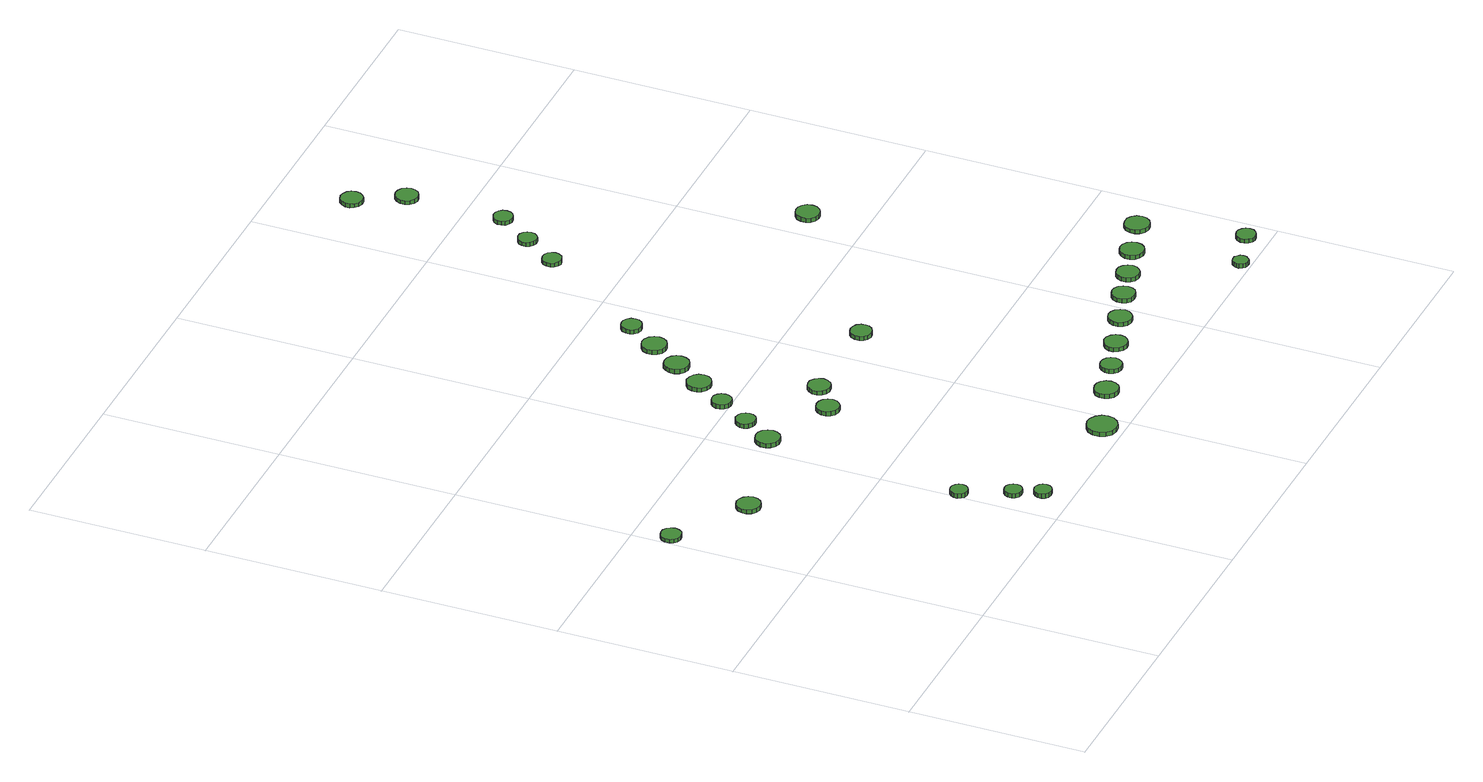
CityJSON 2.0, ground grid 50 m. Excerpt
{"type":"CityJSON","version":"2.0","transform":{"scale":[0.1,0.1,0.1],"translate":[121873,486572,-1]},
"CityObjects":{
"tree1":{"type":"SolitaryVegetationObject","attributes":{"function":"something"},"geometry":[{"type":"MultiSurface","lod":"1","boundaries":[[[0,1,2,3,4,5,6,7,8,9,10,11,12,13,14]],[[15,16,17,18,19,20,21,22,23,24,25,26,27,28,29]],[[0,29,28,1]],[[1,28,27,2]],[[2,27,26,3]],[[3,26,25,4]],[[4,25,24,5]],[[5,24,23,6]],[[6,23,22,7]],[[7,22,21,8]],[[8,21,20,9]],[[9,20,19,10]],[[10,19,18,11]],[[11,18,17,12]],[[12,17,16,13]],[[13,16,15,14]],[[14,15,29,0]]]}]},
"tree2":{"type":"SolitaryVegetationObject","attributes":{"function":"something"},"geometry":[{"type":"MultiSurface","lod":"1","boundaries":[[[30,31,32,33,34,35,36,37,38,39,40,41,42,43,44]],[[45,46,47,48,49,50,51,52,53,54,55,56,57,58,59]],[[30,59,58,31]],[[31,58,57,32]],[[32,57,56,33]],[[33,56,55,34]],[[34,55,54,35]],[[35,54,53,36]],[[36,53,52,37]],[[37,52,51,38]],[[38,51,50,39]],[[39,50,49,40]],[[40,49,48,41]],[[41,48,47,42]],[[42,47,46,43]],[[43,46,45,44]],[[44,45,59,30]]]}]},
"tree3":{"type":"SolitaryVegetationObject","attributes":{"function":"something"},"geometry":[{"type":"MultiSurface","lod":"1","boundaries":[[[60,61,62,63,64,65,66,67,68,69,70,71,72,73,74]],[[75,76,77,78,79,80,81,82,83,84,85,86,87,88,89]],[[60,89,88,61]],[[61,88,87,62]],[[62,87,86,63]],[[63,86,85,64]],[[64,85,84,65]],[[65,84,83,66]],[[66,83,82,67]],[[67,82,81,68]],[[68,81,80,69]],[[69,80,79,70]],[[70,79,78,71]],[[71,78,77,72]],[[72,77,76,73]],[[73,76,75,74]],[[74,75,89,60]]]}]},
"tree4":{"type":"SolitaryVegetationObject","attributes":{"function":"something"},"geometry":[{"type":"MultiSurface","lod":"1","boundaries":[[[90,91,92,93,94,95,96,97,98,99,100,101,102,103,104]],[[105,106,107,108,109,110,111,112,113,114,115,116,117,118,119]],[[90,119,118,91]],[[91,118,117,92]],[[92,117,116,93]],[[93,116,115,94]],[[94,115,114,95]],[[95,114,113,96]],[[96,113,112,97]],[[97,112,111,98]],[[98,111,110,99]],[[99,110,109,100]],[[100,109,108,101]],[[101,108,107,102]],[[102,107,106,103]],[[103,106,105,104]],[[104,105,119,90]]]}]},
"tree5":{"type":"SolitaryVegetationObject","attributes":{"function":"something"},"geometry":[{"type":"MultiSurface","lod":"1","boundaries":[[[120,121,122,123,124,125,126,127,128,129,130,131,132,133,134]],[[135,136,137,138,139,140,141,142,143,144,145,146,147,148,149]],[[120,149,148,121]],[[121,148,147,122]],[[122,147,146,123]],[[123,146,145,124]],[[124,145,144,125]],[[125,144,143,126]],[[126,143,142,127]],[[127,142,141,128]],[[128,141,140,129]],[[129,140,139,130]],[[130,139,138,131]],[[131,138,137,132]],[[132,137,136,133]],[[133,136,135,134]],[[134,135,149,120]]]}]},
"tree6":{"type":"SolitaryVegetationObject","attributes":{"function":"something"},"geometry":[{"type":"MultiSurface","lod":"1","boundaries":[[[150,151,152,153,154,155,156,157,158,159,160,161,162,163,164]],[[165,166,167,168,169,170,171,172,173,174,175,176,177,178,179]],[[150,179,178,151]],[[151,178,177,152]],[[152,177,176,153]],[[153,176,175,154]],[[154,175,174,155]],[[155,174,173,156]],[[156,173,172,157]],[[157,172,171,158]],[[158,171,170,159]],[[159,170,169,160]],[[160,169,168,161]],[[161,168,167,162]],[[162,167,166,163]],[[163,166,165,164]],[[164,165,179,150]]]}]},
"tree7":{"type":"SolitaryVegetationObject","attributes":{"function":"something"},"geometry":[{"type":"MultiSurface","lod":"1","boundaries":[[[180,181,182,183,184,185,186,187,188,189,190,191,192,193,194]],[[195,196,197,198,199,200,201,202,203,204,205,206,207,208,209]],[[180,209,208,181]],[[181,208,207,182]],[[182,207,206,183]],[[183,206,205,184]],[[184,205,204,185]],[[185,204,203,186]],[[186,203,202,187]],[[187,202,201,188]],[[188,201,200,189]],[[189,200,199,190]],[[190,199,198,191]],[[191,198,197,192]],[[192,197,196,193]],[[193,196,195,194]],[[194,195,209,180]]]}]},
"tree8":{"type":"SolitaryVegetationObject","attributes":{"function":"something"},"geometry":[{"type":"MultiSurface","lod":"1","boundaries":[[[210,211,212,213,214,215,216,217,218,219,220,221,222,223,224]],[[225,226,227,228,229,230,231,232,233,234,235,236,237,238,239]],[[210,239,238,211]],[[211,238,237,212]],[[212,237,236,213]],[[213,236,235,214]],[[214,235,234,215]],[[215,234,233,216]],[[216,233,232,217]],[[217,232,231,218]],[[218,231,230,219]],[[219,230,229,220]],[[220,229,228,221]],[[221,228,227,222]],[[222,227,226,223]],[[223,226,225,224]],[[224,225,239,210]]]}]},
"tree9":{"type":"SolitaryVegetationObject","attributes":{"function":"something"},"geometry":[{"type":"MultiSurface","lod":"1","boundaries":[[[240,241,242,243,244,245,246,247,248,249,250,251,252,253,254]],[[255,256,257,258,259,260,261,262,263,264,265,266,267,268,269]],[[240,269,268,241]],[[241,268,267,242]],[[242,267,266,243]],[[243,266,265,244]],[[244,265,264,245]],[[245,264,263,246]],[[246,263,262,247]],[[247,262,261,248]],[[248,261,260,249]],[[249,260,259,250]],[[250,259,258,251]],[[251,258,257,252]],[[252,257,256,253]],[[253,256,255,254]],[[254,255,269,240]]]}]},
"tree10":{"type":"SolitaryVegetationObject","attributes":{"function":"something"},"geometry":[{"type":"MultiSurface","lod":"1","boundaries":[[[270,271,272,273,274,275,276,277,278,279,280,281,282,283,284]],[[285,286,287,288,289,290,291,292,293,294,295,296,297,298,299]],[[270,299,298,271]],[[271,298,297,272]],[[272,297,296,273]],[[273,296,295,274]],[[274,295,294,275]],[[275,294,293,276]],[[276,293,292,277]],[[277,292,291,278]],[[278,291,290,279]],[[279,290,289,280]],[[280,289,288,281]],[[281,288,287,282]],[[282,287,286,283]],[[283,286,285,284]],[[284,285,299,270]]]}]},
"tree11":{"type":"SolitaryVegetationObject","attributes":{"function":"something"},"geometry":[{"type":"MultiSurface","lod":"1","boundaries":[[[300,301,302,303,304,305,306,307,308,309,310,311,312,313,314]],[[315,316,317,318,319,320,321,322,323,324,325,326,327,328,329]],[[300,329,328,301]],[[301,328,327,302]],[[302,327,326,303]],[[303,326,325,304]],[[304,325,324,305]],[[305,324,323,306]],[[306,323,322,307]],[[307,322,321,308]],[[308,321,320,309]],[[309,320,319,310]],[[310,319,318,311]],[[311,318,317,312]],[[312,317,316,313]],[[313,316,315,314]],[[314,315,329,300]]]}]},
"tree12":{"type":"SolitaryVegetationObject","attributes":{"function":"something"},"geometry":[{"type":"MultiSurface","lod":"1","boundaries":[[[330,331,332,333,334,335,336,337,338,339,340,341,342,343,344]],[[345,346,347,348,349,350,351,352,353,354,355,356,357,358,359]],[[330,359,358,331]],[[331,358,357,332]],[[332,357,356,333]],[[333,356,355,334]],[[334,355,354,335]],[[335,354,353,336]],[[336,353,352,337]],[[337,352,351,338]],[[338,351,350,339]],[[339,350,349,340]],[[340,349,348,341]],[[341,348,347,342]],[[342,347,346,343]],[[343,346,345,344]],[[344,345,359,330]]]}]},
"tree13":{"type":"SolitaryVegetationObject","attributes":{"function":"something"},"geometry":[{"type":"MultiSurface","lod":"1","boundaries":[[[360,361,362,363,364,365,366,367,368,369,370,371,372,373,374]],[[375,376,377,378,379,380,381,382,383,384,385,386,387,388,389]],[[360,389,388,361]],[[361,388,387,362]],[[362,387,386,363]],[[363,386,385,364]],[[364,385,384,365]],[[365,384,383,366]],[[366,383,382,367]],[[367,382,381,368]],[[368,381,380,369]],[[369,380,379,370]],[[370,379,378,371]],[[371,378,377,372]],[[372,377,376,373]],[[373,376,375,374]],[[374,375,389,360]]]}]},
"tree14":{"type":"SolitaryVegetationObject","attributes":{"function":"something"},"geometry":[{"type":"MultiSurface","lod":"1","boundaries":[[[390,391,392,393,394,395,396,397,398,399,400,401,402,403,404]],[[405,406,407,408,409,410,411,412,413,414,415,416,417,418,419]],[[390,419,418,391]],[[391,418,417,392]],[[392,417,416,393]],[[393,416,415,394]],[[394,415,414,395]],[[395,414,413,396]],[[396,413,412,397]],[[397,412,411,398]],[[398,411,410,399]],[[399,410,409,400]],[[400,409,408,401]],[[401,408,407,402]],[[402,407,406,403]],[[403,406,405,404]],[[404,405,419,390]]]}]},
"tree15":{"type":"SolitaryVegetationObject","attributes":{"function":"something"},"geometry":[{"type":"MultiSurface","lod":"1","boundaries":[[[420,421,422,423,424,425,426,427,428,429,430,431,432,433,434]],[[435,436,437,438,439,440,441,442,443,444,445,446,447,448,449]],[[420,449,448,421]],[[421,448,447,422]],[[422,447,446,423]],[[423,446,445,424]],[[424,445,444,425]],[[425,444,443,426]],[[426,443,442,427]],[[427,442,441,428]],[[428,441,440,429]],[[429,440,439,430]],[[430,439,438,431]],[[431,438,437,432]],[[432,437,436,433]],[[433,436,435,434]],[[434,435,449,420]]]}]},
"tree16":{"type":"SolitaryVegetationObject","attributes":{"function":"something"},"geometry":[{"type":"MultiSurface","lod":"1","boundaries":[[[450,451,452,453,454,455,456,457,458,459,460,461,462,463,464]],[[465,466,467,468,469,470,471,472,473,474,475,476,477,478,479]],[[450,479,478,451]],[[451,478,477,452]],[[452,477,476,453]],[[453,476,475,454]],[[454,475,474,455]],[[455,474,473,456]],[[456,473,472,457]],[[457,472,471,458]],[[458,471,470,459]],[[459,470,469,460]],[[460,469,468,461]],[[461,468,467,462]],[[462,467,466,463]],[[463,466,465,464]],[[464,465,479,450]]]}]},
"tree17":{"type":"SolitaryVegetationObject","attributes":{"function":"something"},"geometry":[{"type":"MultiSurface","lod":"1","boundaries":[[[480,481,482,483,484,485,486,487,488,489,490,491,492,493,494]],[[495,496,497,498,499,500,501,502,503,504,505,506,507,508,509]],[[480,509,508,481]],[[481,508,507,482]],[[482,507,506,483]],[[483,506,505,484]],[[484,505,504,485]],[[485,504,503,486]],[[486,503,502,487]],[[487,502,501,488]],[[488,501,500,489]],[[489,500,499,490]],[[490,499,498,491]],[[491,498,497,492]],[[492,497,496,493]],[[493,496,495,494]],[[494,495,509,480]]]}]},
"tree18":{"type":"SolitaryVegetationObject","attributes":{"function":"something"},"geometry":[{"type":"MultiSurface","lod":"1","boundaries":[[[510,511,512,513,514,515,516,517,518,519,520,521,522,523,524]],[[525,526,527,528,529,530,531,532,533,534,535,536,537,538,539]],[[510,539,538,511]],[[511,538,537,512]],[[512,537,536,513]],[[513,536,535,514]],[[514,535,534,515]],[[515,534,533,516]],[[516,533,532,517]],[[517,532,531,518]],[[518,531,530,519]],[[519,530,529,520]],[[520,529,528,521]],[[521,528,527,522]],[[522,527,526,523]],[[523,526,525,524]],[[524,525,539,510]]]}]},
"tree19":{"type":"SolitaryVegetationObject","attributes":{"function":"something"},"geometry":[{"type":"MultiSurface","lod":"1","boundaries":[[[540,541,542,543,544,545,546,547,548,549,550,551,552,553,554]],[[555,556,557,558,559,560,561,562,563,564,565,566,567,568,569]],[[540,569,568,541]],[[541,568,567,542]],[[542,567,566,543]],[[543,566,565,544]],[[544,565,564,545]],[[545,564,563,546]],[[546,563,562,547]],[[547,562,561,548]],[[548,561,560,549]],[[549,560,559,550]],[[550,559,558,551]],[[551,558,557,552]],[[552,557,556,553]],[[553,556,555,554]],[[554,555,569,540]]]}]},
"tree20":{"type":"SolitaryVegetationObject","attributes":{"function":"something"},"geometry":[{"type":"MultiSurface","lod":"1","boundaries":[[[570,571,572,573,574,575,576,577,578,579,580,581,582,583,584]],[[585,586,587,588,589,590,591,592,593,594,595,596,597,598,599]],[[570,599,598,571]],[[571,598,597,572]],[[572,597,596,573]],[[573,596,595,574]],[[574,595,594,575]],[[575,594,593,576]],[[576,593,592,577]],[[577,592,591,578]],[[578,591,590,579]],[[579,590,589,580]],[[580,589,588,581]],[[581,588,587,582]],[[582,587,586,583]],[[583,586,585,584]],[[584,585,599,570]]]}]},
"tree21":{"type":"SolitaryVegetationObject","attributes":{"function":"something"},"geometry":[{"type":"MultiSurface","lod":"1","boundaries":[[[600,601,602,603,604,605,606,607,608,609,610,611,612,613,614]],[[615,616,617,618,619,620,621,622,623,624,625,626,627,628,629]],[[600,629,628,601]],[[601,628,627,602]],[[602,627,626,603]],[[603,626,625,604]],[[604,625,624,605]],[[605,624,623,606]],[[606,623,622,607]],[[607,622,621,608]],[[608,621,620,609]],[[609,620,619,610]],[[610,619,618,611]],[[611,618,617,612]],[[612,617,616,613]],[[613,616,615,614]],[[614,615,629,600]]]}]},
"tree22":{"type":"SolitaryVegetationObject","attributes":{"function":"something"},"geometry":[{"type":"MultiSurface","lod":"1","boundaries":[[[630,631,632,633,634,635,636,637,638,639,640,641,642,643,644]],[[645,646,647,648,649,650,651,652,653,654,655,656,657,658,659]],[[630,659,658,631]],[[631,658,657,632]],[[632,657,656,633]],[[633,656,655,634]],[[634,655,654,635]],[[635,654,653,636]],[[636,653,652,637]],[[637,652,651,638]],[[638,651,650,639]],[[639,650,649,640]],[[640,649,648,641]],[[641,648,647,642]],[[642,647,646,643]],[[643,646,645,644]],[[644,645,659,630]]]}]},
"tree23":{"type":"SolitaryVegetationObject","attributes":{"function":"something"},"geometry":[{"type":"MultiSurface","lod":"1","boundaries":[[[660,661,662,663,664,665,666,667,668,669,670,671,672,673,674]],[[675,676,677,678,679,680,681,682,683,684,685,686,687,688,689]],[[660,689,688,661]],[[661,688,687,662]],[[662,687,686,663]],[[663,686,685,664]],[[664,685,684,665]],[[665,684,683,666]],[[666,683,682,667]],[[667,682,681,668]],[[668,681,680,669]],[[669,680,679,670]],[[670,679,678,671]],[[671,678,677,672]],[[672,677,676,673]],[[673,676,675,674]],[[674,675,689,660]]]}]},
"tree24":{"type":"SolitaryVegetationObject","attributes":{"function":"something"},"geometry":[{"type":"MultiSurface","lod":"1","boundaries":[[[690,691,692,693,694,695,696,697,698,699,700,701,702,703,704]],[[705,706,707,708,709,710,711,712,713,714,715,716,717,718,719]],[[690,719,718,691]],[[691,718,717,692]],[[692,717,716,693]],[[693,716,715,694]],[[694,715,714,695]],[[695,714,713,696]],[[696,713,712,697]],[[697,712,711,698]],[[698,711,710,699]],[[699,710,709,700]],[[700,709,708,701]],[[701,708,707,702]],[[702,707,706,703]],[[703,706,705,704]],[[704,705,719,690]]]}]},
"tree25":{"type":"SolitaryVegetationObject","attributes":{"function":"something"},"geometry":[{"type":"MultiSurface","lod":"1","boundaries":[[[720,721,722,723,724,725,726,727,728,729,730,731,732,733,734]],[[735,736,737,738,739,740,741,742,743,744,745,746,747,748,749]],[[720,749,748,721]],[[721,748,747,722]],[[722,747,746,723]],[[723,746,745,724]],[[724,745,744,725]],[[725,744,743,726]],[[726,743,742,727]],[[727,742,741,728]],[[728,741,740,729]],[[729,740,739,730]],[[730,739,738,731]],[[731,738,737,732]],[[732,737,736,733]],[[733,736,735,734]],[[734,735,749,720]]]}]},
"tree26":{"type":"SolitaryVegetationObject","attributes":{"function":"something"},"geometry":[{"type":"MultiSurface","lod":"1","boundaries":[[[750,751,752,753,754,755,756,757,758,759,760,761,762,763,764]],[[765,766,767,768,769,770,771,772,773,774,775,776,777,778,779]],[[750,779,778,751]],[[751,778,777,752]],[[752,777,776,753]],[[753,776,775,754]],[[754,775,774,755]],[[755,774,773,756]],[[756,773,772,757]],[[757,772,771,758]],[[758,771,770,759]],[[759,770,769,760]],[[760,769,768,761]],[[761,768,767,762]],[[762,767,766,763]],[[763,766,765,764]],[[764,765,779,750]]]}]},
"tree27":{"type":"SolitaryVegetationObject","attributes":{"function":"something"},"geometry":[{"type":"MultiSurface","lod":"1","boundaries":[[[780,781,782,783,784,785,786,787,788,789,790,791,792,793,794]],[[795,796,797,798,799,800,801,802,803,804,805,806,807,808,809]],[[780,809,808,781]],[[781,808,807,782]],[[782,807,806,783]],[[783,806,805,784]],[[784,805,804,785]],[[785,804,803,786]],[[786,803,802,787]],[[787,802,801,788]],[[788,801,800,789]],[[789,800,799,790]],[[790,799,798,791]],[[791,798,797,792]],[[792,797,796,793]],[[793,796,795,794]],[[794,795,809,780]]]}]},
"tree28":{"type":"SolitaryVegetationObject","attributes":{"function":"something"},"geometry":[{"type":"MultiSurface","lod":"1","boundaries":[[[810,811,812,813,814,815,816,817,818,819,820,821,822,823,824]],[[825,826,827,828,829,830,831,832,833,834,835,836,837,838,839]],[[810,839,838,811]],[[811,838,837,812]],[[812,837,836,813]],[[813,836,835,814]],[[814,835,834,815]],[[815,834,833,816]],[[816,833,832,817]],[[817,832,831,818]],[[818,831,830,819]],[[819,830,829,820]],[[820,829,828,821]],[[821,828,827,822]],[[822,827,826,823]],[[823,826,825,824]],[[824,825,839,810]]]}]},
"tree29":{"type":"SolitaryVegetationObject","attributes":{"function":"something"},"geometry":[{"type":"MultiSurface","lod":"1","boundaries":[[[840,841,842,843,844,845,846,847,848,849,850,851,852,853,854]],[[855,856,857,858,859,860,861,862,863,864,865,866,867,868,869]],[[840,869,868,841]],[[841,868,867,842]],[[842,867,866,843]],[[843,866,865,844]],[[844,865,864,845]],[[845,864,863,846]],[[846,863,862,847]],[[847,862,861,848]],[[848,861,860,849]],[[849,860,859,850]],[[850,859,858,851]],[[851,858,857,852]],[[852,857,856,853]],[[853,856,855,854]],[[854,855,869,840]]]}]},
"tree30":{"type":"SolitaryVegetationObject","attributes":{"function":"something"},"geometry":[{"type":"MultiSurface","lod":"1","boundaries":[[[870,871,872,873,874,875,876,877,878,879,880,881,882,883,884]],[[885,886,887,888,889,890,891,892,893,894,895,896,897,898,899]],[[870,899,898,871]],[[871,898,897,872]],[[872,897,896,873]],[[873,896,895,874]],[[874,895,894,875]],[[875,894,893,876]],[[876,893,892,877]],[[877,892,891,878]],[[878,891,890,879]],[[879,890,889,880]],[[880,889,888,881]],[[881,888,887,882]],[[882,887,886,883]],[[883,886,885,884]],[[884,885,899,870]]]}]},
"tree31":{"type":"SolitaryVegetationObject","attributes":{"function":"something"},"geometry":[{"type":"MultiSurface","lod":"1","boundaries":[[[900,901,902,903,904,905,906,907,908,909,910,911,912,913,914]],[[915,916,917,918,919,920,921,922,923,924,925,926,927,928,929]],[[900,929,928,901]],[[901,928,927,902]],[[902,927,926,903]],[[903,926,925,904]],[[904,925,924,905]],[[905,924,923,906]],[[906,923,922,907]],[[907,922,921,908]],[[908,921,920,909]],[[909,920,919,910]],[[910,919,918,911]],[[911,918,917,912]],[[912,917,916,913]],[[913,916,915,914]],[[914,915,929,900]]]}]},
"tree32":{"type":"SolitaryVegetationObject","attributes":{"function":"something"},"geometry":[{"type":"MultiSurface","lod":"1","boundaries":[[[930,931,932,933,934,935,936,937,938,939,940,941,942,943,944]],[[945,946,947,948,949,950,951,952,953,954,955,956,957,958,959]],[[930,959,958,931]],[[931,958,957,932]],[[932,957,956,933]],[[933,956,955,934]],[[934,955,954,935]],[[935,954,953,936]],[[936,953,952,937]],[[937,952,951,938]],[[938,951,950,939]],[[939,950,949,940]],[[940,949,948,941]],[[941,948,947,942]],[[942,947,946,943]],[[943,946,945,944]],[[944,945,959,930]]]}]}
},
"vertices":[
[58,898,19],[55,909,19],[48,919,19],[38,925,19],[26,926,19],[15,922,19],[6,914,19],[2,904,19],[2,892,19],[6,881,19],[15,873,19],[26,869,19],[38,871,19],[48,876,19],[55,886,19],[55,886,8],[48,876,8],[38,871,8],[26,869,8],[15,873,8],[6,881,8],[2,892,8],[2,904,8],[6,914,8],[15,922,8],[26,926,8],[38,925,8],[48,919,8],[55,909,8],[58,898,8],
[265,763,26],[262,776,26],[254,787,26],[242,794,26],[229,796,26],[216,792,26],[205,782,26],[200,770,26],[200,756,26],[205,743,26],[216,734,26],[229,730,26],[242,731,26],[254,738,26],[262,749,26],[262,749,14],[254,738,14],[242,731,14],[229,730,14],[216,734,14],[205,743,14],[200,756,14],[200,770,14],[205,782,14],[216,792,14],[229,796,14],[242,794,14],[254,787,14],[262,776,14],[265,763,14],
[524,277,32],[522,287,32],[516,295,32],[507,300,32],[497,301,32],[487,298,32],[480,291,32],[475,282,32],[475,272,32],[480,263,32],[487,256,32],[497,253,32],[507,254,32],[516,259,32],[522,267,32],[522,267,19],[516,259,19],[507,254,19],[497,253,19],[487,256,19],[480,263,19],[475,272,19],[475,282,19],[480,291,19],[487,298,19],[497,301,19],[507,300,19],[516,295,19],[522,287,19],[524,277,19],
[584,147,29],[582,158,29],[576,166,29],[567,171,29],[556,172,29],[547,169,29],[539,162,29],[535,153,29],[535,142,29],[539,133,29],[547,126,29],[556,123,29],[567,124,29],[576,129,29],[582,137,29],[582,137,17],[576,129,17],[567,124,17],[556,123,17],[547,126,17],[539,133,17],[535,142,17],[535,153,17],[539,162,17],[547,169,17],[556,172,17],[567,171,17],[576,166,17],[582,158,17],[584,147,17],
[612,75,30],[610,85,30],[604,93,30],[595,98,30],[585,99,30],[575,96,30],[567,89,30],[563,80,30],[563,70,30],[567,60,30],[575,54,30],[585,50,30],[595,52,30],[604,57,30],[610,65,30],[610,65,17],[604,57,17],[595,52,17],[585,50,17],[575,54,17],[567,60,17],[563,70,17],[563,80,17],[567,89,17],[575,96,17],[585,99,17],[595,98,17],[604,93,17],[610,85,17],[612,75,17],
[575,837,29],[572,851,29],[564,863,29],[552,870,29],[538,871,29],[524,867,29],[514,857,29],[508,845,29],[508,830,29],[514,818,29],[524,808,29],[538,804,29],[552,805,29],[564,812,29],[572,824,29],[572,824,16],[564,812,16],[552,805,16],[538,804,16],[524,808,16],[514,818,16],[508,830,16],[508,845,16],[514,857,16],[524,867,16],[538,871,16],[552,870,16],[564,863,16],[572,851,16],[575,837,16],
[630,926,27],[628,937,27],[621,947,27],[611,952,27],[599,954,27],[589,950,27],[580,942,27],[575,932,27],[575,920,27],[580,910,27],[589,902,27],[599,899,27],[611,900,27],[621,905,27],[628,915,27],[628,915,14],[621,905,14],[611,900,14],[599,899,14],[589,902,14],[580,910,14],[575,920,14],[575,932,14],[580,942,14],[589,950,14],[599,954,14],[611,952,14],[621,947,14],[628,937,14],[630,926,14],
[987,57,23],[984,74,23],[973,88,23],[958,97,23],[941,99,23],[924,93,23],[911,82,23],[904,66,23],[904,48,23],[911,32,23],[924,20,23],[941,15,23],[958,17,23],[973,26,23],[984,40,23],[984,40,11],[973,26,11],[958,17,11],[941,15,11],[924,20,11],[911,32,11],[904,48,11],[904,66,11],[911,82,11],[924,93,11],[941,99,11],[958,97,11],[973,88,11],[984,74,11],[987,57,11],
[770,749,31],[767,762,31],[759,773,31],[748,779,31],[735,781,31],[722,777,31],[713,768,31],[707,756,31],[707,743,31],[713,731,31],[722,722,31],[735,718,31],[748,719,31],[759,726,31],[767,737,31],[767,737,18],[759,726,18],[748,719,18],[735,718,18],[722,722,18],[713,731,18],[707,743,18],[707,756,18],[713,768,18],[722,777,18],[735,781,18],[748,779,18],[759,773,18],[767,762,18],[770,749,18],
[695,1021,24],[692,1033,24],[686,1042,24],[676,1048,24],[664,1049,24],[653,1045,24],[645,1038,24],[640,1027,24],[640,1016,24],[645,1005,24],[653,997,24],[664,994,24],[676,995,24],[686,1001,24],[692,1010,24],[692,1010,11],[686,1001,11],[676,995,11],[664,994,11],[653,997,11],[645,1005,11],[640,1016,11],[640,1027,11],[645,1038,11],[653,1045,11],[664,1049,11],[676,1048,11],[686,1042,11],[692,1033,11],[695,1021,11],
[761,1111,22],[758,1125,22],[750,1136,22],[737,1143,22],[723,1145,22],[710,1140,22],[699,1131,22],[694,1118,22],[694,1104,22],[699,1091,22],[710,1082,22],[723,1077,22],[737,1079,22],[750,1086,22],[758,1097,22],[758,1097,10],[750,1086,10],[737,1079,10],[723,1077,10],[710,1082,10],[699,1091,10],[694,1104,10],[694,1118,10],[699,1131,10],[710,1140,10],[723,1145,10],[737,1143,10],[750,1136,10],[758,1125,10],[761,1111,10],
[852,809,31],[849,822,31],[841,832,31],[830,839,31],[817,840,31],[804,836,31],[795,827,31],[789,815,31],[789,802,31],[795,790,31],[804,782,31],[817,778,31],[830,779,31],[841,785,31],[849,796,31],[849,796,19],[841,785,19],[830,779,19],[817,778,19],[804,782,19],[795,790,19],[789,802,19],[789,815,19],[795,827,19],[804,836,19],[817,840,19],[830,839,19],[841,832,19],[849,822,19],[852,809,19],
[824,1201,20],[821,1215,20],[813,1226,20],[800,1234,20],[786,1235,20],[772,1231,20],[762,1221,20],[756,1208,20],[756,1194,20],[762,1180,20],[772,1171,20],[786,1166,20],[800,1168,20],[813,1175,20],[821,1187,20],[821,1187,7],[813,1175,7],[800,1168,7],[786,1166,7],[772,1171,7],[762,1180,7],[756,1194,7],[756,1208,7],[762,1221,7],[772,1231,7],[786,1235,7],[800,1234,7],[813,1226,7],[821,1215,7],[824,1201,7],
[1151,117,18],[1148,131,18],[1140,142,18],[1128,149,18],[1114,150,18],[1101,146,18],[1090,137,18],[1085,124,18],[1085,110,18],[1090,98,18],[1101,88,18],[1114,84,18],[1128,85,18],[1140,92,18],[1148,104,18],[1148,104,5],[1140,92,5],[1128,85,5],[1114,84,5],[1101,88,5],[1090,98,5],[1085,110,5],[1085,124,5],[1090,137,5],[1101,146,5],[1114,150,5],[1128,149,5],[1140,142,5],[1148,131,5],[1151,117,5],
[886,1290,20],[883,1304,20],[874,1316,20],[862,1323,20],[848,1325,20],[834,1320,20],[824,1311,20],[818,1298,20],[818,1283,20],[824,1270,20],[834,1261,20],[848,1256,20],[862,1258,20],[874,1265,20],[883,1277,20],[883,1277,7],[874,1265,7],[862,1258,7],[848,1256,7],[834,1261,7],[824,1270,7],[818,1283,7],[818,1298,7],[824,1311,7],[834,1320,7],[848,1325,7],[862,1323,7],[874,1316,7],[883,1304,7],[886,1290,7],
[1260,151,17],[1257,163,17],[1250,173,17],[1239,179,17],[1227,180,17],[1215,177,17],[1206,168,17],[1201,157,17],[1201,145,17],[1206,133,17],[1215,125,17],[1227,121,17],[1239,122,17],[1250,129,17],[1257,139,17],[1257,139,5],[1250,129,5],[1239,122,5],[1227,121,5],[1215,125,5],[1206,133,5],[1201,145,5],[1201,157,5],[1206,168,5],[1215,177,5],[1227,180,5],[1239,179,5],[1250,173,5],[1257,163,5],[1260,151,5],
[942,1381,20],[940,1393,20],[933,1402,20],[923,1408,20],[911,1409,20],[900,1406,20],[891,1398,20],[887,1387,20],[887,1375,20],[891,1365,20],[900,1357,20],[911,1353,20],[923,1355,20],[933,1360,20],[940,1370,20],[940,1370,7],[933,1360,7],[923,1355,7],[911,1353,7],[900,1357,7],[891,1365,7],[887,1375,7],[887,1387,7],[891,1398,7],[900,1406,7],[911,1409,7],[923,1408,7],[933,1402,7],[940,1393,7],[942,1381,7],
[1140,811,26],[1138,823,26],[1131,833,26],[1120,839,26],[1108,841,26],[1096,837,26],[1087,829,26],[1082,817,26],[1082,805,26],[1087,794,26],[1096,786,26],[1108,782,26],[1120,783,26],[1131,790,26],[1138,799,26],[1138,799,13],[1131,790,13],[1120,783,13],[1108,782,13],[1096,786,13],[1087,794,13],[1082,805,13],[1082,817,13],[1087,829,13],[1096,837,13],[1108,841,13],[1120,839,13],[1131,833,13],[1138,823,13],[1140,811,13],
[1366,181,17],[1363,194,17],[1355,205,17],[1343,212,17],[1330,214,17],[1317,209,17],[1307,200,17],[1301,188,17],[1301,174,17],[1307,162,17],[1317,153,17],[1330,149,17],[1343,150,17],[1355,157,17],[1363,168,17],[1363,168,5],[1355,157,5],[1343,150,5],[1330,149,5],[1317,153,5],[1307,162,5],[1301,174,5],[1301,188,5],[1307,200,5],[1317,209,5],[1330,214,5],[1343,212,5],[1355,205,5],[1363,194,5],[1366,181,5],
[1482,217,17],[1479,230,17],[1471,242,17],[1459,248,17],[1446,250,17],[1433,246,17],[1423,236,17],[1417,224,17],[1417,210,17],[1423,198,17],[1433,189,17],[1446,185,17],[1459,186,17],[1471,193,17],[1479,204,17],[1479,204,5],[1471,193,5],[1459,186,5],[1446,185,5],[1433,189,5],[1423,198,5],[1417,210,5],[1417,224,5],[1423,236,5],[1433,246,5],[1446,250,5],[1459,248,5],[1471,242,5],[1479,230,5],[1482,217,5],
[1588,252,18],[1585,265,18],[1578,276,18],[1566,283,18],[1553,284,18],[1540,280,18],[1530,271,18],[1525,259,18],[1525,245,18],[1530,233,18],[1540,224,18],[1553,220,18],[1566,222,18],[1578,228,18],[1585,239,18],[1585,239,5],[1578,228,5],[1566,222,5],[1553,220,5],[1540,224,5],[1530,233,5],[1525,245,5],[1525,259,5],[1530,271,5],[1540,280,5],[1553,284,5],[1566,283,5],[1578,276,5],[1585,265,5],[1588,252,5],
[1155,1697,19],[1152,1708,19],[1146,1717,19],[1136,1722,19],[1125,1723,19],[1115,1720,19],[1106,1713,19],[1102,1703,19],[1102,1691,19],[1106,1681,19],[1115,1674,19],[1125,1670,19],[1136,1672,19],[1146,1677,19],[1152,1686,19],[1152,1686,7],[1146,1677,7],[1136,1672,7],[1125,1670,7],[1115,1674,7],[1106,1681,7],[1102,1691,7],[1102,1703,7],[1106,1713,7],[1115,1720,7],[1125,1723,7],[1136,1722,7],[1146,1717,7],[1152,1708,7],[1155,1697,7],
[1220,1794,19],[1218,1805,19],[1212,1814,19],[1202,1820,19],[1191,1821,19],[1181,1817,19],[1173,1810,19],[1168,1800,19],[1168,1789,19],[1173,1779,19],[1181,1772,19],[1191,1768,19],[1202,1769,19],[1212,1775,19],[1218,1784,19],[1218,1784,7],[1212,1775,7],[1202,1769,7],[1191,1768,7],[1181,1772,7],[1173,1779,7],[1168,1789,7],[1168,1800,7],[1173,1810,7],[1181,1817,7],[1191,1821,7],[1202,1820,7],[1212,1814,7],[1218,1805,7],[1220,1794,7],
[1685,280,18],[1682,293,18],[1674,304,18],[1663,311,18],[1650,312,18],[1637,308,18],[1627,299,18],[1622,287,18],[1622,274,18],[1627,262,18],[1637,253,18],[1650,249,18],[1663,250,18],[1674,257,18],[1682,267,18],[1682,267,5],[1674,257,5],[1663,250,5],[1650,249,5],[1637,253,5],[1627,262,5],[1622,274,5],[1622,287,5],[1627,299,5],[1637,308,5],[1650,312,5],[1663,311,5],[1674,304,5],[1682,293,5],[1685,280,5],
[1841,30,18],[1839,39,18],[1833,46,18],[1826,51,18],[1817,51,18],[1808,49,18],[1802,43,18],[1798,34,18],[1798,26,18],[1802,17,18],[1808,11,18],[1817,9,18],[1826,9,18],[1833,14,18],[1839,21,18],[1839,21,5],[1833,14,5],[1826,9,5],[1817,9,5],[1808,11,5],[1802,17,5],[1798,26,5],[1798,34,5],[1802,43,5],[1808,49,5],[1817,51,5],[1826,51,5],[1833,46,5],[1839,39,5],[1841,30,5],
[1291,1893,19],[1289,1904,19],[1282,1913,19],[1272,1919,19],[1261,1920,19],[1251,1916,19],[1242,1909,19],[1238,1899,19],[1238,1887,19],[1242,1877,19],[1251,1870,19],[1261,1866,19],[1272,1867,19],[1282,1873,19],[1289,1882,19],[1289,1882,7],[1282,1873,7],[1272,1867,7],[1261,1866,7],[1251,1870,7],[1242,1877,7],[1238,1887,7],[1238,1899,7],[1242,1909,7],[1251,1916,7],[1261,1920,7],[1272,1919,7],[1282,1913,7],[1289,1904,7],[1291,1893,7],
[1792,313,17],[1789,327,17],[1781,338,17],[1769,345,17],[1755,346,17],[1742,342,17],[1732,333,17],[1726,320,17],[1726,306,17],[1732,293,17],[1742,284,17],[1755,280,17],[1769,281,17],[1781,288,17],[1789,299,17],[1789,299,5],[1781,288,5],[1769,281,5],[1755,280,5],[1742,284,5],[1732,293,5],[1726,306,5],[1726,320,5],[1732,333,5],[1742,342,5],[1755,346,5],[1769,345,5],[1781,338,5],[1789,327,5],[1792,313,5],
[1223,2293,19],[1220,2306,19],[1213,2316,19],[1201,2322,19],[1189,2324,19],[1176,2320,19],[1167,2311,19],[1161,2299,19],[1161,2286,19],[1167,2275,19],[1176,2266,19],[1189,2262,19],[1201,2263,19],[1213,2270,19],[1220,2280,19],[1220,2280,7],[1213,2270,7],[1201,2263,7],[1189,2262,7],[1176,2266,7],[1167,2275,7],[1161,2286,7],[1161,2299,7],[1167,2311,7],[1176,2320,7],[1189,2324,7],[1201,2322,7],[1213,2316,7],[1220,2306,7],[1223,2293,7],
[1293,2166,19],[1290,2178,19],[1283,2189,19],[1271,2195,19],[1259,2197,19],[1246,2193,19],[1236,2184,19],[1231,2172,19],[1231,2159,19],[1236,2147,19],[1246,2138,19],[1259,2134,19],[1271,2136,19],[1283,2142,19],[1290,2153,19],[1290,2153,7],[1283,2142,7],[1271,2136,7],[1259,2134,7],[1246,2138,7],[1236,2147,7],[1231,2159,7],[1231,2172,7],[1236,2184,7],[1246,2193,7],[1259,2197,7],[1271,2195,7],[1283,2189,7],[1290,2178,7],[1293,2166,7],
[1621,1163,22],[1619,1177,22],[1610,1188,22],[1598,1195,22],[1585,1196,22],[1572,1192,22],[1561,1183,22],[1556,1170,22],[1556,1156,22],[1561,1144,22],[1572,1134,22],[1585,1130,22],[1598,1132,22],[1610,1138,22],[1619,1150,22],[1619,1150,9],[1610,1138,9],[1598,1132,9],[1585,1130,9],[1572,1134,9],[1561,1144,9],[1556,1156,9],[1556,1170,9],[1561,1183,9],[1572,1192,9],[1585,1196,9],[1598,1195,9],[1610,1188,9],[1619,1177,9],[1621,1163,9],
[1967,65,18],[1965,76,18],[1958,85,18],[1948,91,18],[1937,92,18],[1926,88,18],[1918,81,18],[1913,70,18],[1913,59,18],[1918,49,18],[1926,41,18],[1937,38,18],[1948,39,18],[1958,45,18],[1965,54,18],[1965,54,6],[1958,45,6],[1948,39,6],[1937,38,6],[1926,41,6],[1918,49,6],[1913,59,6],[1913,70,6],[1918,81,6],[1926,88,6],[1937,92,6],[1948,91,6],[1958,85,6],[1965,76,6],[1967,65,6],
[1913,349,17],[1910,363,17],[1901,375,17],[1889,382,17],[1875,383,17],[1861,379,17],[1850,369,17],[1845,356,17],[1845,342,17],[1850,329,17],[1861,319,17],[1875,315,17],[1889,316,17],[1901,323,17],[1910,335,17],[1910,335,5],[1901,323,5],[1889,316,5],[1875,315,5],[1861,319,5],[1850,329,5],[1845,342,5],[1845,356,5],[1850,369,5],[1861,379,5],[1875,383,5],[1889,382,5],[1901,375,5],[1910,363,5],[1913,349,5]
]}
